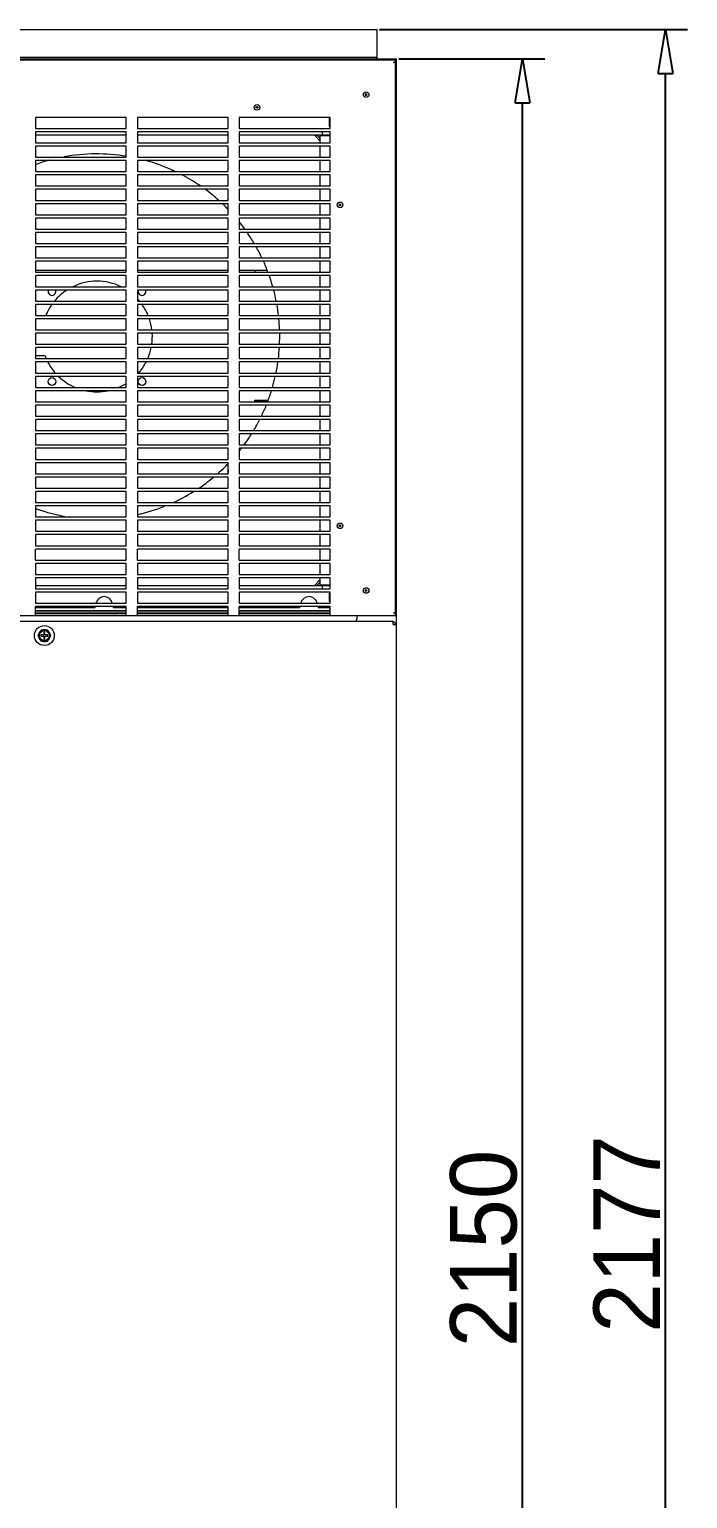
# Model space of a CAD drawing. Header units: inches. Extents: x -4705 to 38647, y 7098 to 31800.
# Drawn here: x 5338 to 5932, y 28104 to 29431 of the extents above; entities that cross this region are included whole.
import ezdxf

# ---------------------------------------------------------------- set-up
doc = ezdxf.new("R2010")
doc.units = ezdxf.units.IN
doc.header["$LTSCALE"] = 10
doc.header["$MEASUREMENT"] = 0
doc.layers.get('0').update_dxf_attribs({"lineweight": 0})
doc.layers.get('Defpoints').update_dxf_attribs({"lineweight": 0})
doc.layers.add('00_COMPONENTS', color=7, linetype='Continuous', lineweight=0)
doc.styles.get("Standard").update_dxf_attribs({"font": 'SourceHanSansCN-Normal.ttf'})
doc.dimstyles.get("Standard").update_dxf_attribs({"dimtxt": 60, "dimasz": 30, "dimexe": 0.18, "dimexo": 0.0625, "dimgap": 5, "dimtad": 0, "dimtoh": 1, "dimdec": 0, "dimdsep": 46, "dimtxsty": 'Standard', "dimblk": 'CLOSEDBLANK', "dimcen": 0.09, "dimadec": 0, "dimazin": 0, "dimtfac": 1, "dimtdec": 0, "dimtofl": 0, "dimtmove": 0, "dimatfit": 3, "dimldrblk": 'CLOSEDBLANK', "dimfxl": 1, "dimtolj": 1, "dimtzin": 0, "dimarcsym": 0})

# ---------------------------------------------------------------- blocks, each defined once
blk = doc.blocks.new('_ClosedBlank')
at = {"color": 0, "linetype": 'ByBlock', "lineweight": -2}
for p, q in [((-1, 0.167), (0, 0)), ((-1, 0.167), (-1, -0.167)), ((0, 0), (-1, -0.167))]:
    blk.add_line(p, q, dxfattribs=at)
blk = doc.blocks.new('*D60')
at = {"color": 0, "lineweight": -2, "transparency": 16777216}
for p, q in [((5654.1, 29431.1), (5932.4, 29431.1)), ((5671.6, 27254.6), (5932.4, 27254.6))]:
    blk.add_line(p, q, dxfattribs=at)
at = {"lineweight": -2, "transparency": 16777216}
blk.add_line((5912.4, 27294.6), (5912.4, 29391.1), dxfattribs=at)
at = {"layer": 'Defpoints', "color": 0, "transparency": 16777216}
for p in [(5652.1, 29431.1), (5912.4, 29431.1), (5669.6, 27254.6)]:
    blk.add_point(p, dxfattribs=at)
at = {"linetype": 'ByBlock', "lineweight": -2, "transparency": 16777216, "xscale": 40, "yscale": 40, "zscale": 40}
for p, rotation in [((5912.4, 29431.1), 90), ((5912.4, 27254.6), 270)]:
    blk.add_blockref('_ClosedBlank', p, dxfattribs=dict(at, rotation=rotation))
at = {"color": 0, "ltscale": 50, "transparency": 16777216, "insert": (5877.4, 28342.8), "char_height": 60, "attachment_point": 5, "rotation": 90}
blk.add_mtext('\\A1;2177', dxfattribs=at)
blk = doc.blocks.new('*D61')
at = {"color": 0, "lineweight": -2, "transparency": 16777216}
for p, q in [((5671.6, 29404.6), (5803.4, 29404.6)), ((5671.6, 27254.6), (5803.4, 27254.6))]:
    blk.add_line(p, q, dxfattribs=at)
at = {"lineweight": -2, "transparency": 16777216}
blk.add_line((5783.4, 27294.6), (5783.4, 29364.6), dxfattribs=at)
at = {"layer": 'Defpoints', "color": 0, "transparency": 16777216}
for p in [(5669.6, 29404.6), (5783.4, 29404.6), (5669.6, 27254.6)]:
    blk.add_point(p, dxfattribs=at)
at = {"linetype": 'ByBlock', "lineweight": -2, "transparency": 16777216, "xscale": 40, "yscale": 40, "zscale": 40}
for p, rotation in [((5783.4, 29404.6), 90), ((5783.4, 27254.6), 270)]:
    blk.add_blockref('_ClosedBlank', p, dxfattribs=dict(at, rotation=rotation))
at = {"color": 0, "ltscale": 50, "transparency": 16777216, "insert": (5748.4, 28329.6), "char_height": 60, "attachment_point": 5, "rotation": 90}
blk.add_mtext('\\A1;2150', dxfattribs=at)

msp = doc.modelspace()

# ---------------------------------------------------------------- linework, layer by layer
at = {"color": 7, "linetype": 'Continuous'}
for p, q in [((4607.142, 29431.066), (5652.142, 29431.066)), ((5652.142, 29406.066), (5652.142, 29431.066)), ((4589.642, 29404.566), (5669.642, 29404.566)), ((4590.642, 29403.566), (5668.642, 29403.566)), ((4607.142, 29406.066), (5652.142, 29406.066)), ((5624.642, 29404.566), (5624.642, 29403.566)), ((5626.642, 29403.566), (5626.642, 29404.566)), ((5652.142, 29404.566), (5652.142, 29406.066)), ((5668.642, 28901.566), (5668.642, 29403.566)), ((5669.642, 29402.566), (5668.642, 29402.566)), ((5669.642, 27381.566), (5669.642, 29404.566)), ((5666.642, 29401.566), (5668.642, 29401.566)), ((5641.342, 29372.466), (5641.342, 29371.666)), ((5641.492, 29372.466), (5641.342, 29372.466)), ((5641.342, 29371.666), (5641.442, 29371.666)), ((5641.442, 29371.666), (5641.442, 29372.295)), ((5641.442, 29372.295), (5641.676, 29371.666)), ((5641.742, 29371.751), (5641.492, 29372.466)), ((5641.676, 29371.666), (5641.809, 29371.666)), ((5641.992, 29372.466), (5641.742, 29371.751)), ((5641.809, 29371.666), (5642.042, 29372.295)), ((5642.142, 29372.466), (5641.992, 29372.466)), ((5642.042, 29372.295), (5642.042, 29371.666)), ((5642.042, 29371.666), (5642.142, 29371.666)), ((5642.142, 29371.666), (5642.142, 29372.466)), ((5642.276, 29372.466), (5642.276, 29372.023)), ((5642.842, 29372.466), (5642.276, 29372.466)), ((5642.276, 29372.023), (5642.392, 29372.023)), ((5642.276, 29371.87), (5642.309, 29371.802)), ((5642.376, 29371.87), (5642.276, 29371.87)), ((5642.309, 29371.802), (5642.359, 29371.734)), ((5642.359, 29372.108), (5642.359, 29372.38)), ((5642.359, 29372.38), (5642.842, 29372.38)), ((5642.442, 29372.159), (5642.359, 29372.108)), ((5642.359, 29371.734), (5642.442, 29371.683)), ((5642.409, 29371.802), (5642.376, 29371.87)), ((5642.392, 29372.023), (5642.459, 29372.074)), ((5642.459, 29371.768), (5642.409, 29371.802)), ((5642.526, 29372.176), (5642.442, 29372.159)), ((5642.442, 29371.683), (5642.526, 29371.666)), ((5642.459, 29372.074), (5642.526, 29372.091)), ((5642.526, 29371.751), (5642.459, 29371.768)), ((5642.626, 29372.176), (5642.526, 29372.176)), ((5642.526, 29372.091), (5642.626, 29372.091)), ((5642.626, 29371.751), (5642.526, 29371.751)), ((5642.526, 29371.666), (5642.626, 29371.666)), ((5642.709, 29372.159), (5642.626, 29372.176)), ((5642.626, 29372.091), (5642.692, 29372.074)), ((5642.692, 29371.768), (5642.626, 29371.751)), ((5642.626, 29371.666), (5642.709, 29371.683)), ((5642.692, 29372.074), (5642.742, 29372.04)), ((5642.742, 29371.802), (5642.692, 29371.768)), ((5642.792, 29372.108), (5642.709, 29372.159)), ((5642.709, 29371.683), (5642.792, 29371.734)), ((5642.742, 29372.04), (5642.776, 29371.989)), ((5642.776, 29371.853), (5642.742, 29371.802)), ((5642.776, 29371.989), (5642.792, 29371.938)), ((5642.792, 29371.904), (5642.776, 29371.853)), ((5642.842, 29372.04), (5642.792, 29372.108)), ((5642.792, 29371.938), (5642.792, 29371.904)), ((5642.792, 29371.734), (5642.842, 29371.802)), ((5642.842, 29372.38), (5642.842, 29372.466)), ((5642.876, 29371.955), (5642.842, 29372.04)), ((5642.842, 29371.802), (5642.876, 29371.887)), ((5642.876, 29371.887), (5642.876, 29371.955)), ((5343.642, 29351.566), (5343.642, 29341.566)), ((5425.642, 29351.566), (5343.642, 29351.566)), ((5425.642, 29341.566), (5425.642, 29351.566)), ((5435.642, 29351.566), (5435.642, 29341.566)), ((5517.642, 29351.566), (5435.642, 29351.566)), ((5517.642, 29341.566), (5517.642, 29351.566)), ((5527.642, 29351.566), (5527.642, 29341.566)), ((5609.642, 29351.566), (5527.642, 29351.566)), ((5542.842, 29360.966), (5542.842, 29360.166)), ((5542.992, 29360.966), (5542.842, 29360.966)), ((5542.842, 29360.166), (5542.942, 29360.166)), ((5542.942, 29360.166), (5542.942, 29360.795)), ((5542.942, 29360.795), (5543.176, 29360.166)), ((5543.242, 29360.251), (5542.992, 29360.966)), ((5543.176, 29360.166), (5543.309, 29360.166)), ((5543.492, 29360.966), (5543.242, 29360.251)), ((5543.309, 29360.166), (5543.542, 29360.795)), ((5543.642, 29360.966), (5543.492, 29360.966)), ((5543.542, 29360.795), (5543.542, 29360.166)), ((5543.542, 29360.166), (5543.642, 29360.166)), ((5543.642, 29360.166), (5543.642, 29360.966)), ((5543.776, 29360.966), (5543.776, 29360.523)), ((5544.342, 29360.966), (5543.776, 29360.966)), ((5543.776, 29360.523), (5543.892, 29360.523)), ((5543.776, 29360.37), (5543.809, 29360.302)), ((5543.876, 29360.37), (5543.776, 29360.37)), ((5543.809, 29360.302), (5543.859, 29360.234)), ((5543.859, 29360.608), (5543.859, 29360.88)), ((5543.859, 29360.88), (5544.342, 29360.88)), ((5543.942, 29360.659), (5543.859, 29360.608)), ((5543.859, 29360.234), (5543.942, 29360.183)), ((5543.909, 29360.302), (5543.876, 29360.37)), ((5543.892, 29360.523), (5543.959, 29360.574)), ((5543.959, 29360.268), (5543.909, 29360.302)), ((5544.026, 29360.676), (5543.942, 29360.659)), ((5543.942, 29360.183), (5544.026, 29360.166)), ((5543.959, 29360.574), (5544.026, 29360.591)), ((5544.026, 29360.251), (5543.959, 29360.268)), ((5544.126, 29360.676), (5544.026, 29360.676)), ((5544.026, 29360.591), (5544.126, 29360.591)), ((5544.126, 29360.251), (5544.026, 29360.251)), ((5544.026, 29360.166), (5544.126, 29360.166)), ((5544.209, 29360.659), (5544.126, 29360.676)), ((5544.126, 29360.591), (5544.192, 29360.574)), ((5544.192, 29360.268), (5544.126, 29360.251)), ((5544.126, 29360.166), (5544.209, 29360.183)), ((5544.192, 29360.574), (5544.242, 29360.54)), ((5544.242, 29360.302), (5544.192, 29360.268)), ((5544.292, 29360.608), (5544.209, 29360.659)), ((5544.209, 29360.183), (5544.292, 29360.234)), ((5544.242, 29360.54), (5544.276, 29360.489)), ((5544.276, 29360.353), (5544.242, 29360.302)), ((5544.276, 29360.489), (5544.292, 29360.438)), ((5544.292, 29360.404), (5544.276, 29360.353)), ((5544.342, 29360.54), (5544.292, 29360.608)), ((5544.292, 29360.438), (5544.292, 29360.404)), ((5544.292, 29360.234), (5544.342, 29360.302)), ((5544.342, 29360.88), (5544.342, 29360.966)), ((5544.376, 29360.455), (5544.342, 29360.54)), ((5544.342, 29360.302), (5544.376, 29360.387)), ((5544.376, 29360.387), (5544.376, 29360.455)), ((5609.642, 29341.566), (5609.642, 29351.566)), ((5343.642, 29341.566), (5425.642, 29341.566)), ((5343.642, 29338.566), (5343.642, 29328.566)), ((5425.642, 29338.566), (5343.642, 29338.566)), ((5425.642, 29328.566), (5425.642, 29338.566)), ((5435.642, 29341.566), (5517.642, 29341.566)), ((5435.642, 29338.566), (5435.642, 29328.566)), ((5517.642, 29338.566), (5435.642, 29338.566)), ((5517.642, 29328.566), (5517.642, 29338.566)), ((5527.642, 29341.566), (5609.642, 29341.566)), ((5527.642, 29338.566), (5527.642, 29328.566)), ((5609.642, 29338.566), (5527.642, 29338.566)), ((5602.642, 29335.066), (5602.642, 29338.066)), ((5608.642, 29349.066), (5608.642, 29345.066)), ((5609.642, 29328.566), (5609.642, 29338.566)), ((5425.642, 29335.566), (5343.642, 29335.566)), ((5343.642, 29328.566), (5425.642, 29328.566)), ((5343.642, 29325.566), (5343.642, 29315.566)), ((5425.642, 29325.566), (5343.642, 29325.566)), ((5425.642, 29315.566), (5425.642, 29325.566)), ((5517.642, 29335.566), (5435.642, 29335.566)), ((5435.642, 29328.566), (5517.642, 29328.566)), ((5435.642, 29325.566), (5435.642, 29315.566)), ((5517.642, 29325.566), (5435.642, 29325.566)), ((5517.642, 29315.566), (5517.642, 29325.566)), ((5609.642, 29335.566), (5527.642, 29335.566)), ((5527.642, 29328.566), (5609.642, 29328.566)), ((5527.642, 29325.566), (5527.642, 29315.566)), ((5609.642, 29325.566), (5527.642, 29325.566)), ((5595.901, 29335.067), (5600.143, 29330.824)), ((5597.534, 29335.565), (5600.641, 29332.458)), ((5600.644, 29332.46), (5597.537, 29335.567)), ((5597.642, 29335.566), (5600.642, 29332.566)), ((5600.142, 29335.066), (5609.642, 29335.066)), ((5600.642, 29328.566), (5600.642, 29335.066)), ((5600.642, 29315.566), (5600.642, 29325.566)), ((5602.642, 29335.566), (5603.142, 29335.066)), ((5609.642, 29315.566), (5609.642, 29325.566)), ((5343.642, 29315.566), (5425.642, 29315.566)), ((5343.642, 29312.566), (5343.642, 29302.566)), ((5425.642, 29312.566), (5343.642, 29312.566)), ((5425.642, 29302.566), (5425.642, 29312.566)), ((5435.642, 29315.566), (5517.642, 29315.566)), ((5435.642, 29312.566), (5435.642, 29302.566)), ((5517.642, 29312.566), (5435.642, 29312.566)), ((5517.642, 29302.566), (5517.642, 29312.566)), ((5527.642, 29315.566), (5609.642, 29315.566)), ((5527.642, 29312.566), (5527.642, 29302.566)), ((5609.642, 29312.566), (5527.642, 29312.566)), ((5600.642, 29302.566), (5600.642, 29312.566)), ((5609.642, 29302.566), (5609.642, 29312.566)), ((5343.642, 29302.566), (5425.642, 29302.566)), ((5343.642, 29299.566), (5343.642, 29289.566)), ((5425.642, 29299.566), (5343.642, 29299.566)), ((5425.642, 29289.566), (5425.642, 29299.566)), ((5435.642, 29302.566), (5517.642, 29302.566)), ((5435.642, 29299.566), (5435.642, 29289.566)), ((5517.642, 29299.566), (5435.642, 29299.566)), ((5517.642, 29289.566), (5517.642, 29299.566)), ((5527.642, 29302.566), (5609.642, 29302.566)), ((5527.642, 29299.566), (5527.642, 29289.566)), ((5609.642, 29299.566), (5527.642, 29299.566)), ((5600.642, 29289.566), (5600.642, 29299.566)), ((5609.642, 29289.566), (5609.642, 29299.566)), ((5343.642, 29289.566), (5425.642, 29289.566)), ((5343.642, 29286.566), (5343.642, 29276.566)), ((5425.642, 29286.566), (5343.642, 29286.566)), ((5425.642, 29276.566), (5425.642, 29286.566)), ((5435.642, 29289.566), (5517.642, 29289.566)), ((5435.642, 29286.566), (5435.642, 29276.566)), ((5517.642, 29286.566), (5435.642, 29286.566)), ((5517.642, 29276.566), (5517.642, 29286.566)), ((5527.642, 29289.566), (5609.642, 29289.566)), ((5527.642, 29286.566), (5527.642, 29276.566)), ((5609.642, 29286.566), (5527.642, 29286.566)), ((5600.642, 29276.566), (5600.642, 29286.566)), ((5609.642, 29276.566), (5609.642, 29286.566)), ((5343.642, 29276.566), (5425.642, 29276.566)), ((5343.642, 29273.566), (5343.642, 29263.566)), ((5425.642, 29273.566), (5343.642, 29273.566)), ((5425.642, 29263.566), (5425.642, 29273.566)), ((5435.642, 29276.566), (5517.642, 29276.566)), ((5435.642, 29273.566), (5435.642, 29263.566)), ((5517.642, 29273.566), (5435.642, 29273.566)), ((5517.642, 29263.566), (5517.642, 29273.566)), ((5527.642, 29276.566), (5609.642, 29276.566)), ((5527.642, 29273.566), (5527.642, 29263.566)), ((5609.642, 29273.566), (5527.642, 29273.566)), ((5600.642, 29263.566), (5600.642, 29273.566)), ((5609.642, 29263.566), (5609.642, 29273.566)), ((5617.842, 29272.966), (5617.842, 29272.166)), ((5617.992, 29272.966), (5617.842, 29272.966)), ((5617.842, 29272.166), (5617.942, 29272.166)), ((5617.942, 29272.166), (5617.942, 29272.795)), ((5617.942, 29272.795), (5618.176, 29272.166)), ((5618.242, 29272.251), (5617.992, 29272.966)), ((5618.176, 29272.166), (5618.309, 29272.166)), ((5618.492, 29272.966), (5618.242, 29272.251)), ((5618.309, 29272.166), (5618.542, 29272.795)), ((5618.642, 29272.966), (5618.492, 29272.966)), ((5618.542, 29272.795), (5618.542, 29272.166)), ((5618.542, 29272.166), (5618.642, 29272.166)), ((5618.642, 29272.166), (5618.642, 29272.966)), ((5618.776, 29272.966), (5618.776, 29272.523)), ((5619.342, 29272.966), (5618.776, 29272.966)), ((5618.776, 29272.523), (5618.892, 29272.523)), ((5618.776, 29272.37), (5618.809, 29272.302)), ((5618.876, 29272.37), (5618.776, 29272.37)), ((5618.809, 29272.302), (5618.859, 29272.234)), ((5618.859, 29272.608), (5618.859, 29272.88)), ((5618.859, 29272.88), (5619.342, 29272.88)), ((5618.942, 29272.659), (5618.859, 29272.608)), ((5618.859, 29272.234), (5618.942, 29272.183)), ((5618.909, 29272.302), (5618.876, 29272.37)), ((5618.892, 29272.523), (5618.959, 29272.574)), ((5618.959, 29272.268), (5618.909, 29272.302)), ((5619.026, 29272.676), (5618.942, 29272.659)), ((5618.942, 29272.183), (5619.026, 29272.166)), ((5618.959, 29272.574), (5619.026, 29272.591)), ((5619.026, 29272.251), (5618.959, 29272.268)), ((5619.126, 29272.676), (5619.026, 29272.676)), ((5619.026, 29272.591), (5619.126, 29272.591)), ((5619.126, 29272.251), (5619.026, 29272.251)), ((5619.026, 29272.166), (5619.126, 29272.166)), ((5619.209, 29272.659), (5619.126, 29272.676)), ((5619.126, 29272.591), (5619.192, 29272.574)), ((5619.192, 29272.268), (5619.126, 29272.251)), ((5619.126, 29272.166), (5619.209, 29272.183)), ((5619.192, 29272.574), (5619.242, 29272.54)), ((5619.242, 29272.302), (5619.192, 29272.268)), ((5619.292, 29272.608), (5619.209, 29272.659)), ((5619.209, 29272.183), (5619.292, 29272.234)), ((5619.242, 29272.54), (5619.276, 29272.489)), ((5619.276, 29272.353), (5619.242, 29272.302)), ((5619.276, 29272.489), (5619.292, 29272.438)), ((5619.292, 29272.404), (5619.276, 29272.353)), ((5619.342, 29272.54), (5619.292, 29272.608)), ((5619.292, 29272.438), (5619.292, 29272.404)), ((5619.292, 29272.234), (5619.342, 29272.302)), ((5619.342, 29272.88), (5619.342, 29272.966)), ((5619.376, 29272.455), (5619.342, 29272.54)), ((5619.342, 29272.302), (5619.376, 29272.387)), ((5619.376, 29272.387), (5619.376, 29272.455)), ((5343.642, 29263.566), (5425.642, 29263.566)), ((5343.642, 29260.566), (5343.642, 29250.566)), ((5425.642, 29260.566), (5343.642, 29260.566)), ((5425.642, 29250.566), (5425.642, 29260.566)), ((5435.642, 29263.566), (5517.642, 29263.566)), ((5435.642, 29260.566), (5435.642, 29250.566)), ((5517.642, 29260.566), (5435.642, 29260.566)), ((5517.642, 29250.566), (5517.642, 29260.566)), ((5527.642, 29263.566), (5609.642, 29263.566)), ((5527.642, 29260.566), (5527.642, 29250.566)), ((5609.642, 29260.566), (5527.642, 29260.566)), ((5600.642, 29250.566), (5600.642, 29260.566)), ((5609.642, 29250.566), (5609.642, 29260.566)), ((5343.642, 29250.566), (5425.642, 29250.566)), ((5343.642, 29247.566), (5343.642, 29237.566)), ((5425.642, 29247.566), (5343.642, 29247.566)), ((5425.642, 29237.566), (5425.642, 29247.566)), ((5435.642, 29250.566), (5517.642, 29250.566)), ((5435.642, 29247.566), (5435.642, 29237.566)), ((5517.642, 29247.566), (5435.642, 29247.566)), ((5517.642, 29237.566), (5517.642, 29247.566)), ((5527.642, 29250.566), (5609.642, 29250.566)), ((5527.642, 29247.566), (5527.642, 29237.566)), ((5609.642, 29247.566), (5527.642, 29247.566)), ((5600.642, 29237.566), (5600.642, 29247.566)), ((5609.642, 29237.566), (5609.642, 29247.566)), ((5343.642, 29237.566), (5425.642, 29237.566)), ((5343.642, 29234.566), (5343.642, 29224.566)), ((5425.642, 29234.566), (5343.642, 29234.566)), ((5425.642, 29224.566), (5425.642, 29234.566)), ((5435.642, 29237.566), (5517.642, 29237.566)), ((5435.642, 29234.566), (5435.642, 29224.566)), ((5517.642, 29234.566), (5435.642, 29234.566)), ((5517.642, 29224.566), (5517.642, 29234.566)), ((5527.642, 29237.566), (5609.642, 29237.566)), ((5527.642, 29234.566), (5527.642, 29224.566)), ((5609.642, 29234.566), (5527.642, 29234.566)), ((5600.642, 29224.566), (5600.642, 29234.566)), ((5609.642, 29224.566), (5609.642, 29234.566)), ((5343.642, 29224.566), (5425.642, 29224.566)), ((5343.642, 29221.566), (5343.642, 29211.566)), ((5425.642, 29221.566), (5343.642, 29221.566)), ((5425.642, 29211.566), (5425.642, 29221.566)), ((5435.642, 29224.566), (5517.642, 29224.566)), ((5435.642, 29221.566), (5435.642, 29211.566)), ((5517.642, 29221.566), (5435.642, 29221.566)), ((5517.642, 29211.566), (5517.642, 29221.566)), ((5527.642, 29224.566), (5609.642, 29224.566)), ((5527.642, 29221.566), (5527.642, 29211.566)), ((5609.642, 29221.566), (5527.642, 29221.566)), ((5600.642, 29211.566), (5600.642, 29221.566)), ((5609.642, 29211.566), (5609.642, 29221.566)), ((5343.642, 29213.566), (5425.642, 29213.566)), ((5343.642, 29211.566), (5425.642, 29211.566)), ((5343.642, 29208.566), (5343.642, 29198.566)), ((5425.642, 29208.566), (5343.642, 29208.566)), ((5425.642, 29198.566), (5425.642, 29208.566)), ((5435.642, 29213.566), (5517.642, 29213.566)), ((5435.642, 29211.566), (5517.642, 29211.566)), ((5435.642, 29208.566), (5435.642, 29198.566)), ((5517.642, 29208.566), (5435.642, 29208.566)), ((5517.642, 29198.566), (5517.642, 29208.566)), ((5527.642, 29213.566), (5541.642, 29213.566)), ((5527.642, 29211.566), (5609.642, 29211.566)), ((5527.642, 29208.566), (5527.642, 29198.566)), ((5609.642, 29208.566), (5527.642, 29208.566)), ((5541.642, 29213.566), (5541.642, 29211.566)), ((5541.742, 29213.566), (5541.742, 29211.566)), ((5541.742, 29213.566), (5552.418, 29213.566)), ((5600.642, 29198.566), (5600.642, 29208.566)), ((5609.642, 29198.566), (5609.642, 29208.566)), ((5343.642, 29198.566), (5425.642, 29198.566)), ((5343.642, 29195.566), (5343.642, 29185.566)), ((5425.642, 29195.566), (5343.642, 29195.566)), ((5425.642, 29185.566), (5425.642, 29195.566)), ((5435.642, 29198.566), (5517.642, 29198.566)), ((5435.642, 29195.566), (5435.642, 29185.566)), ((5517.642, 29195.566), (5435.642, 29195.566)), ((5517.642, 29185.566), (5517.642, 29195.566)), ((5527.642, 29198.566), (5609.642, 29198.566)), ((5527.642, 29195.566), (5527.642, 29185.566)), ((5609.642, 29195.566), (5527.642, 29195.566)), ((5600.642, 29185.566), (5600.642, 29195.566)), ((5609.642, 29185.566), (5609.642, 29195.566)), ((5343.642, 29185.566), (5425.642, 29185.566)), ((5343.642, 29182.566), (5343.642, 29172.566)), ((5425.642, 29182.566), (5343.642, 29182.566)), ((5425.642, 29172.566), (5425.642, 29182.566)), ((5435.642, 29185.566), (5517.642, 29185.566)), ((5435.642, 29182.566), (5435.642, 29172.566)), ((5517.642, 29182.566), (5435.642, 29182.566)), ((5517.642, 29172.566), (5517.642, 29182.566)), ((5527.642, 29185.566), (5609.642, 29185.566)), ((5527.642, 29182.566), (5527.642, 29172.566)), ((5609.642, 29182.566), (5527.642, 29182.566)), ((5600.642, 29172.566), (5600.642, 29182.566)), ((5609.642, 29172.566), (5609.642, 29182.566)), ((5343.642, 29172.566), (5425.642, 29172.566)), ((5343.642, 29169.566), (5343.642, 29159.566)), ((5425.642, 29169.566), (5343.642, 29169.566)), ((5425.642, 29159.566), (5425.642, 29169.566)), ((5435.642, 29172.566), (5517.642, 29172.566)), ((5435.642, 29169.566), (5435.642, 29159.566)), ((5517.642, 29169.566), (5435.642, 29169.566)), ((5517.642, 29159.566), (5517.642, 29169.566)), ((5527.642, 29172.566), (5609.642, 29172.566)), ((5527.642, 29169.566), (5527.642, 29159.566)), ((5609.642, 29169.566), (5527.642, 29169.566)), ((5600.642, 29159.566), (5600.642, 29169.566)), ((5609.642, 29159.566), (5609.642, 29169.566)), ((5343.642, 29159.566), (5425.642, 29159.566)), ((5343.642, 29156.566), (5343.642, 29146.566)), ((5425.642, 29156.566), (5343.642, 29156.566)), ((5425.642, 29146.566), (5425.642, 29156.566)), ((5435.642, 29159.566), (5517.642, 29159.566)), ((5435.642, 29156.566), (5435.642, 29146.566)), ((5517.642, 29156.566), (5435.642, 29156.566)), ((5517.642, 29146.566), (5517.642, 29156.566)), ((5527.642, 29159.566), (5609.642, 29159.566)), ((5527.642, 29156.566), (5527.642, 29146.566)), ((5609.642, 29156.566), (5527.642, 29156.566)), ((5600.642, 29146.566), (5600.642, 29156.566)), ((5609.642, 29146.566), (5609.642, 29156.566)), ((5343.642, 29146.566), (5425.642, 29146.566)), ((5343.642, 29143.566), (5343.642, 29133.566)), ((5425.642, 29143.566), (5343.642, 29143.566)), ((5425.642, 29133.566), (5425.642, 29143.566)), ((5435.642, 29146.566), (5517.642, 29146.566)), ((5435.642, 29143.566), (5435.642, 29133.566)), ((5517.642, 29143.566), (5435.642, 29143.566)), ((5517.642, 29133.566), (5517.642, 29143.566)), ((5527.642, 29146.566), (5609.642, 29146.566)), ((5527.642, 29143.566), (5527.642, 29133.566)), ((5609.642, 29143.566), (5527.642, 29143.566)), ((5600.642, 29133.566), (5600.642, 29143.566)), ((5609.642, 29133.566), (5609.642, 29143.566)), ((5352.305, 29136.066), (5343.642, 29136.066)), ((5343.642, 29133.566), (5425.642, 29133.566)), ((5343.642, 29130.566), (5343.642, 29120.566)), ((5425.642, 29130.566), (5343.642, 29130.566)), ((5425.642, 29120.566), (5425.642, 29130.566)), ((5435.642, 29133.566), (5517.642, 29133.566)), ((5435.642, 29130.566), (5435.642, 29120.566)), ((5517.642, 29130.566), (5435.642, 29130.566)), ((5517.642, 29120.566), (5517.642, 29130.566)), ((5527.642, 29133.566), (5609.642, 29133.566)), ((5527.642, 29130.566), (5527.642, 29120.566)), ((5609.642, 29130.566), (5527.642, 29130.566)), ((5600.642, 29120.566), (5600.642, 29130.566)), ((5609.642, 29120.566), (5609.642, 29130.566)), ((5343.642, 29120.566), (5425.642, 29120.566)), ((5343.642, 29117.566), (5343.642, 29107.566)), ((5425.642, 29117.566), (5343.642, 29117.566)), ((5425.642, 29107.566), (5425.642, 29117.566)), ((5435.642, 29120.566), (5517.642, 29120.566)), ((5435.642, 29117.566), (5435.642, 29107.566)), ((5517.642, 29117.566), (5435.642, 29117.566)), ((5517.642, 29107.566), (5517.642, 29117.566)), ((5527.642, 29120.566), (5609.642, 29120.566)), ((5527.642, 29117.566), (5527.642, 29107.566)), ((5609.642, 29117.566), (5527.642, 29117.566)), ((5600.642, 29107.566), (5600.642, 29117.566)), ((5609.642, 29107.566), (5609.642, 29117.566)), ((5343.642, 29107.566), (5425.642, 29107.566)), ((5343.642, 29104.566), (5343.642, 29094.566)), ((5425.642, 29104.566), (5343.642, 29104.566)), ((5425.642, 29094.566), (5425.642, 29104.566)), ((5435.642, 29107.566), (5517.642, 29107.566)), ((5435.642, 29104.566), (5435.642, 29094.566)), ((5517.642, 29104.566), (5435.642, 29104.566)), ((5517.642, 29094.566), (5517.642, 29104.566)), ((5527.642, 29107.566), (5609.642, 29107.566)), ((5527.642, 29104.566), (5527.642, 29094.566)), ((5609.642, 29104.566), (5527.642, 29104.566)), ((5600.642, 29094.566), (5600.642, 29104.566)), ((5609.642, 29094.566), (5609.642, 29104.566)), ((5343.642, 29094.566), (5425.642, 29094.566)), ((5343.642, 29091.566), (5343.642, 29081.566)), ((5425.642, 29091.566), (5343.642, 29091.566)), ((5425.642, 29081.566), (5425.642, 29091.566)), ((5435.642, 29094.566), (5517.642, 29094.566)), ((5435.642, 29091.566), (5435.642, 29081.566)), ((5517.642, 29091.566), (5435.642, 29091.566)), ((5517.642, 29081.566), (5517.642, 29091.566)), ((5527.642, 29094.566), (5609.642, 29094.566)), ((5527.642, 29091.566), (5527.642, 29081.566)), ((5609.642, 29091.566), (5527.642, 29091.566)), ((5541.642, 29094.566), (5541.642, 29096.066)), ((5541.642, 29096.066), (5553.351, 29096.066)), ((5541.742, 29094.566), (5541.742, 29096.066)), ((5553.164, 29095.566), (5541.742, 29095.566)), ((5600.642, 29081.566), (5600.642, 29091.566)), ((5609.642, 29081.566), (5609.642, 29091.566)), ((5343.642, 29081.566), (5425.642, 29081.566)), ((5343.642, 29078.566), (5343.642, 29068.566)), ((5425.642, 29078.566), (5343.642, 29078.566)), ((5425.642, 29068.566), (5425.642, 29078.566)), ((5435.642, 29081.566), (5517.642, 29081.566)), ((5435.642, 29078.566), (5435.642, 29068.566)), ((5517.642, 29078.566), (5435.642, 29078.566)), ((5517.642, 29068.566), (5517.642, 29078.566)), ((5527.642, 29081.566), (5609.642, 29081.566)), ((5527.642, 29078.566), (5527.642, 29068.566)), ((5609.642, 29078.566), (5527.642, 29078.566)), ((5600.642, 29068.566), (5600.642, 29078.566)), ((5609.642, 29068.566), (5609.642, 29078.566)), ((5343.642, 29068.566), (5425.642, 29068.566)), ((5343.642, 29065.566), (5343.642, 29055.566)), ((5425.642, 29065.566), (5343.642, 29065.566)), ((5425.642, 29055.566), (5425.642, 29065.566)), ((5435.642, 29068.566), (5517.642, 29068.566)), ((5435.642, 29065.566), (5435.642, 29055.566)), ((5517.642, 29065.566), (5435.642, 29065.566)), ((5517.642, 29055.566), (5517.642, 29065.566)), ((5527.642, 29068.566), (5609.642, 29068.566)), ((5527.642, 29065.566), (5527.642, 29055.566)), ((5609.642, 29065.566), (5527.642, 29065.566)), ((5600.642, 29055.566), (5600.642, 29065.566)), ((5609.642, 29055.566), (5609.642, 29065.566)), ((5343.642, 29055.566), (5425.642, 29055.566)), ((5343.642, 29052.566), (5343.642, 29042.566)), ((5425.642, 29052.566), (5343.642, 29052.566)), ((5425.642, 29042.566), (5425.642, 29052.566)), ((5435.642, 29055.566), (5517.642, 29055.566)), ((5435.642, 29052.566), (5435.642, 29042.566)), ((5517.642, 29052.566), (5435.642, 29052.566)), ((5517.642, 29042.566), (5517.642, 29052.566)), ((5527.642, 29055.566), (5609.642, 29055.566)), ((5527.642, 29052.566), (5527.642, 29042.566)), ((5609.642, 29052.566), (5527.642, 29052.566)), ((5600.642, 29042.566), (5600.642, 29052.566)), ((5609.642, 29042.566), (5609.642, 29052.566)), ((5343.642, 29042.566), (5425.642, 29042.566)), ((5343.642, 29039.566), (5343.642, 29029.566)), ((5425.642, 29039.566), (5343.642, 29039.566)), ((5425.642, 29029.566), (5425.642, 29039.566)), ((5435.642, 29042.566), (5517.642, 29042.566)), ((5435.642, 29039.566), (5435.642, 29029.566)), ((5517.642, 29039.566), (5435.642, 29039.566)), ((5517.642, 29029.566), (5517.642, 29039.566)), ((5527.642, 29042.566), (5609.642, 29042.566)), ((5527.642, 29039.566), (5527.642, 29029.566)), ((5609.642, 29039.566), (5527.642, 29039.566)), ((5600.642, 29029.566), (5600.642, 29039.566)), ((5609.642, 29029.566), (5609.642, 29039.566)), ((5343.642, 29029.566), (5425.642, 29029.566)), ((5343.642, 29026.566), (5343.642, 29016.566)), ((5425.642, 29026.566), (5343.642, 29026.566)), ((5425.642, 29016.566), (5425.642, 29026.566)), ((5435.642, 29029.566), (5517.642, 29029.566)), ((5435.642, 29026.566), (5435.642, 29016.566)), ((5517.642, 29026.566), (5435.642, 29026.566)), ((5517.642, 29016.566), (5517.642, 29026.566)), ((5527.642, 29029.566), (5609.642, 29029.566)), ((5527.642, 29026.566), (5527.642, 29016.566)), ((5609.642, 29026.566), (5527.642, 29026.566)), ((5600.642, 29016.566), (5600.642, 29026.566)), ((5609.642, 29016.566), (5609.642, 29026.566)), ((5343.642, 29016.566), (5425.642, 29016.566)), ((5343.642, 29013.566), (5343.642, 29003.566)), ((5425.642, 29013.566), (5343.642, 29013.566)), ((5425.642, 29003.566), (5425.642, 29013.566)), ((5435.642, 29016.566), (5517.642, 29016.566)), ((5435.642, 29013.566), (5435.642, 29003.566)), ((5517.642, 29013.566), (5435.642, 29013.566)), ((5517.642, 29003.566), (5517.642, 29013.566)), ((5527.642, 29016.566), (5609.642, 29016.566)), ((5527.642, 29013.566), (5527.642, 29003.566)), ((5609.642, 29013.566), (5527.642, 29013.566)), ((5600.642, 29003.566), (5600.642, 29013.566)), ((5609.642, 29003.566), (5609.642, 29013.566)), ((5343.642, 29003.566), (5425.642, 29003.566)), ((5343.642, 29000.566), (5343.642, 28990.566)), ((5425.642, 29000.566), (5343.642, 29000.566)), ((5425.642, 28990.566), (5425.642, 29000.566)), ((5435.642, 29003.566), (5517.642, 29003.566)), ((5435.642, 29000.566), (5435.642, 28990.566)), ((5517.642, 29000.566), (5435.642, 29000.566)), ((5517.642, 28990.566), (5517.642, 29000.566)), ((5527.642, 29003.566), (5609.642, 29003.566)), ((5527.642, 29000.566), (5527.642, 28990.566)), ((5609.642, 29000.566), (5527.642, 29000.566)), ((5600.642, 28990.566), (5600.642, 29000.566)), ((5609.642, 28990.566), (5609.642, 29000.566)), ((5343.642, 28990.566), (5425.642, 28990.566)), ((5343.642, 28987.566), (5343.642, 28977.566)), ((5425.642, 28987.566), (5343.642, 28987.566)), ((5425.642, 28977.566), (5425.642, 28987.566)), ((5435.642, 28990.566), (5517.642, 28990.566)), ((5435.642, 28987.566), (5435.642, 28977.566)), ((5517.642, 28987.566), (5435.642, 28987.566)), ((5517.642, 28977.566), (5517.642, 28987.566)), ((5527.642, 28990.566), (5609.642, 28990.566)), ((5527.642, 28987.566), (5527.642, 28977.566)), ((5609.642, 28987.566), (5527.642, 28987.566)), ((5600.642, 28977.566), (5600.642, 28987.566)), ((5609.642, 28977.566), (5609.642, 28987.566)), ((5617.842, 28982.966), (5617.842, 28982.166)), ((5617.992, 28982.966), (5617.842, 28982.966)), ((5617.842, 28982.166), (5617.942, 28982.166)), ((5617.942, 28982.166), (5617.942, 28982.795)), ((5617.942, 28982.795), (5618.176, 28982.166)), ((5618.242, 28982.251), (5617.992, 28982.966)), ((5618.176, 28982.166), (5618.309, 28982.166)), ((5618.492, 28982.966), (5618.242, 28982.251)), ((5618.309, 28982.166), (5618.542, 28982.795)), ((5618.642, 28982.966), (5618.492, 28982.966)), ((5618.542, 28982.795), (5618.542, 28982.166)), ((5618.542, 28982.166), (5618.642, 28982.166)), ((5618.642, 28982.166), (5618.642, 28982.966)), ((5618.776, 28982.966), (5618.776, 28982.523)), ((5619.342, 28982.966), (5618.776, 28982.966)), ((5618.776, 28982.523), (5618.892, 28982.523)), ((5618.876, 28982.37), (5618.776, 28982.37)), ((5618.776, 28982.37), (5618.809, 28982.302)), ((5618.809, 28982.302), (5618.859, 28982.234)), ((5618.859, 28982.608), (5618.859, 28982.88)), ((5618.859, 28982.88), (5619.342, 28982.88)), ((5618.942, 28982.659), (5618.859, 28982.608)), ((5618.859, 28982.234), (5618.942, 28982.183)), ((5618.909, 28982.302), (5618.876, 28982.37)), ((5618.892, 28982.523), (5618.959, 28982.574)), ((5618.959, 28982.268), (5618.909, 28982.302)), ((5619.026, 28982.676), (5618.942, 28982.659)), ((5618.942, 28982.183), (5619.026, 28982.166)), ((5618.959, 28982.574), (5619.026, 28982.591)), ((5619.026, 28982.251), (5618.959, 28982.268)), ((5619.126, 28982.676), (5619.026, 28982.676)), ((5619.026, 28982.591), (5619.126, 28982.591)), ((5619.126, 28982.251), (5619.026, 28982.251)), ((5619.026, 28982.166), (5619.126, 28982.166)), ((5619.209, 28982.659), (5619.126, 28982.676)), ((5619.126, 28982.591), (5619.192, 28982.574)), ((5619.192, 28982.268), (5619.126, 28982.251)), ((5619.126, 28982.166), (5619.209, 28982.183)), ((5619.192, 28982.574), (5619.242, 28982.54)), ((5619.242, 28982.302), (5619.192, 28982.268)), ((5619.292, 28982.608), (5619.209, 28982.659)), ((5619.209, 28982.183), (5619.292, 28982.234)), ((5619.242, 28982.54), (5619.276, 28982.489)), ((5619.276, 28982.353), (5619.242, 28982.302)), ((5619.276, 28982.489), (5619.292, 28982.438)), ((5619.292, 28982.404), (5619.276, 28982.353)), ((5619.342, 28982.54), (5619.292, 28982.608)), ((5619.292, 28982.438), (5619.292, 28982.404)), ((5619.292, 28982.234), (5619.342, 28982.302)), ((5619.342, 28982.88), (5619.342, 28982.966)), ((5619.376, 28982.455), (5619.342, 28982.54)), ((5619.342, 28982.302), (5619.376, 28982.387)), ((5619.376, 28982.387), (5619.376, 28982.455)), ((5343.642, 28977.566), (5425.642, 28977.566)), ((5343.642, 28974.566), (5343.642, 28964.566)), ((5425.642, 28974.566), (5343.642, 28974.566)), ((5343.642, 28964.566), (5425.642, 28964.566)), ((5425.642, 28964.566), (5425.642, 28974.566)), ((5435.642, 28977.566), (5517.642, 28977.566)), ((5435.642, 28974.566), (5435.642, 28964.566)), ((5517.642, 28974.566), (5435.642, 28974.566)), ((5435.642, 28964.566), (5517.642, 28964.566)), ((5517.642, 28964.566), (5517.642, 28974.566)), ((5527.642, 28977.566), (5609.642, 28977.566)), ((5527.642, 28974.566), (5527.642, 28964.566)), ((5609.642, 28974.566), (5527.642, 28974.566)), ((5527.642, 28964.566), (5609.642, 28964.566)), ((5600.642, 28964.566), (5600.642, 28974.566)), ((5609.642, 28964.566), (5609.642, 28974.566)), ((5343.642, 28951.566), (5343.642, 28961.566)), ((5425.642, 28961.566), (5343.642, 28961.566)), ((5343.642, 28951.566), (5425.642, 28951.566)), ((5425.642, 28951.566), (5425.642, 28961.566)), ((5435.642, 28951.566), (5435.642, 28961.566)), ((5517.642, 28961.566), (5435.642, 28961.566)), ((5435.642, 28951.566), (5517.642, 28951.566)), ((5517.642, 28951.566), (5517.642, 28961.566)), ((5527.642, 28951.566), (5527.642, 28961.566)), ((5609.642, 28961.566), (5527.642, 28961.566)), ((5527.642, 28951.566), (5609.642, 28951.566)), ((5600.642, 28951.566), (5600.642, 28961.566)), ((5609.642, 28951.566), (5609.642, 28961.566)), ((5343.642, 28948.566), (5343.642, 28938.566)), ((5425.642, 28948.566), (5343.642, 28948.566)), ((5343.642, 28938.566), (5425.642, 28938.566)), ((5425.642, 28938.566), (5425.642, 28948.566)), ((5435.642, 28948.566), (5435.642, 28938.566)), ((5517.642, 28948.566), (5435.642, 28948.566)), ((5435.642, 28938.566), (5517.642, 28938.566)), ((5517.642, 28938.566), (5517.642, 28948.566)), ((5527.642, 28948.566), (5527.642, 28938.566)), ((5609.642, 28948.566), (5527.642, 28948.566)), ((5527.642, 28938.566), (5609.642, 28938.566)), ((5600.642, 28938.566), (5600.642, 28948.566)), ((5609.642, 28938.566), (5609.642, 28948.566)), ((5343.642, 28935.566), (5343.642, 28925.566)), ((5425.642, 28935.566), (5343.642, 28935.566)), ((5343.642, 28928.566), (5425.642, 28928.566)), ((5343.642, 28925.566), (5425.642, 28925.566)), ((5425.642, 28925.566), (5425.642, 28935.566)), ((5435.642, 28935.566), (5435.642, 28925.566)), ((5517.642, 28935.566), (5435.642, 28935.566)), ((5435.642, 28928.566), (5517.642, 28928.566)), ((5435.642, 28925.566), (5517.642, 28925.566)), ((5517.642, 28925.566), (5517.642, 28935.566)), ((5527.642, 28935.566), (5527.642, 28925.566)), ((5609.642, 28935.566), (5527.642, 28935.566)), ((5527.642, 28928.566), (5609.642, 28928.566)), ((5527.642, 28925.566), (5609.642, 28925.566)), ((5595.901, 28929.064), (5600.143, 28933.307)), ((5597.558, 28928.566), (5600.642, 28931.649)), ((5597.642, 28928.566), (5600.642, 28931.566)), ((5609.642, 28929.066), (5600.142, 28929.066)), ((5600.642, 28929.066), (5600.642, 28935.566)), ((5602.642, 28928.566), (5603.142, 28929.066)), ((5602.642, 28926.066), (5602.642, 28929.066)), ((5609.642, 28925.566), (5609.642, 28935.566)), ((5343.642, 28922.566), (5343.642, 28912.566)), ((5425.642, 28922.566), (5343.642, 28922.566)), ((5343.642, 28912.566), (5425.642, 28912.566)), ((5425.642, 28912.566), (5425.642, 28922.566)), ((5435.642, 28922.566), (5435.642, 28912.566)), ((5517.642, 28922.566), (5435.642, 28922.566)), ((5435.642, 28912.566), (5517.642, 28912.566)), ((5517.642, 28912.566), (5517.642, 28922.566)), ((5527.642, 28922.566), (5527.642, 28912.566)), ((5609.642, 28922.566), (5527.642, 28922.566)), ((5527.642, 28912.566), (5609.642, 28912.566)), ((5608.642, 28920.066), (5608.642, 28916.066)), ((5609.642, 28912.566), (5609.642, 28922.566)), ((5641.342, 28924.466), (5641.342, 28923.666)), ((5641.492, 28924.466), (5641.342, 28924.466)), ((5641.342, 28923.666), (5641.442, 28923.666)), ((5641.442, 28923.666), (5641.442, 28924.295)), ((5641.442, 28924.295), (5641.676, 28923.666)), ((5641.742, 28923.751), (5641.492, 28924.466)), ((5641.676, 28923.666), (5641.809, 28923.666)), ((5641.992, 28924.466), (5641.742, 28923.751)), ((5641.809, 28923.666), (5642.042, 28924.295)), ((5642.142, 28924.466), (5641.992, 28924.466)), ((5642.042, 28924.295), (5642.042, 28923.666)), ((5642.042, 28923.666), (5642.142, 28923.666)), ((5642.142, 28923.666), (5642.142, 28924.466)), ((5642.276, 28924.466), (5642.276, 28924.023)), ((5642.842, 28924.466), (5642.276, 28924.466)), ((5642.276, 28924.023), (5642.392, 28924.023)), ((5642.376, 28923.87), (5642.276, 28923.87)), ((5642.276, 28923.87), (5642.309, 28923.802)), ((5642.309, 28923.802), (5642.359, 28923.734)), ((5642.359, 28924.108), (5642.359, 28924.38)), ((5642.359, 28924.38), (5642.842, 28924.38)), ((5642.442, 28924.159), (5642.359, 28924.108)), ((5642.359, 28923.734), (5642.442, 28923.683)), ((5642.409, 28923.802), (5642.376, 28923.87)), ((5642.392, 28924.023), (5642.459, 28924.074)), ((5642.459, 28923.768), (5642.409, 28923.802)), ((5642.526, 28924.176), (5642.442, 28924.159)), ((5642.442, 28923.683), (5642.526, 28923.666)), ((5642.459, 28924.074), (5642.526, 28924.091)), ((5642.526, 28923.751), (5642.459, 28923.768)), ((5642.626, 28924.176), (5642.526, 28924.176)), ((5642.526, 28924.091), (5642.626, 28924.091)), ((5642.626, 28923.751), (5642.526, 28923.751)), ((5642.526, 28923.666), (5642.626, 28923.666)), ((5642.709, 28924.159), (5642.626, 28924.176)), ((5642.626, 28924.091), (5642.692, 28924.074)), ((5642.692, 28923.768), (5642.626, 28923.751)), ((5642.626, 28923.666), (5642.709, 28923.683)), ((5642.692, 28924.074), (5642.742, 28924.04)), ((5642.742, 28923.802), (5642.692, 28923.768)), ((5642.792, 28924.108), (5642.709, 28924.159)), ((5642.709, 28923.683), (5642.792, 28923.734)), ((5642.742, 28924.04), (5642.776, 28923.989)), ((5642.776, 28923.853), (5642.742, 28923.802)), ((5642.776, 28923.989), (5642.792, 28923.938)), ((5642.792, 28923.904), (5642.776, 28923.853)), ((5642.842, 28924.04), (5642.792, 28924.108)), ((5642.792, 28923.938), (5642.792, 28923.904)), ((5642.792, 28923.734), (5642.842, 28923.802)), ((5642.842, 28924.38), (5642.842, 28924.466)), ((5642.876, 28923.955), (5642.842, 28924.04)), ((5642.842, 28923.802), (5642.876, 28923.887)), ((5642.876, 28923.887), (5642.876, 28923.955)), ((4590.642, 28901.566), (5668.642, 28901.566)), ((5343.642, 28901.566), (5343.642, 28909.566)), ((5425.642, 28909.566), (5343.642, 28909.566)), ((5396.142, 28908.566), (5343.642, 28908.566)), ((5343.642, 28906.066), (5425.642, 28906.066)), ((5425.642, 28905.566), (5343.642, 28905.566)), ((5425.642, 28903.566), (5343.642, 28903.566)), ((5425.642, 28903.066), (5343.642, 28903.066)), ((5425.642, 28908.566), (5415.142, 28908.566)), ((5425.642, 28901.566), (5425.642, 28909.566)), ((5435.642, 28901.566), (5435.642, 28909.566)), ((5517.642, 28909.566), (5435.642, 28909.566)), ((5517.642, 28908.566), (5435.642, 28908.566)), ((5435.642, 28906.066), (5517.642, 28906.066)), ((5517.642, 28905.566), (5435.642, 28905.566)), ((5517.642, 28903.566), (5435.642, 28903.566)), ((5517.642, 28903.066), (5435.642, 28903.066)), ((5517.642, 28901.566), (5517.642, 28909.566)), ((5527.642, 28901.566), (5527.642, 28909.566)), ((5609.642, 28909.566), (5527.642, 28909.566)), ((5581.142, 28908.566), (5527.642, 28908.566)), ((5527.642, 28906.066), (5608.642, 28906.066)), ((5609.642, 28905.566), (5527.642, 28905.566)), ((5609.642, 28903.566), (5527.642, 28903.566)), ((5609.642, 28903.066), (5527.642, 28903.066)), ((5609.642, 28908.566), (5600.142, 28908.566)), ((5608.642, 28906.566), (5608.642, 28905.566)), ((5609.642, 28901.566), (5609.642, 28909.566)), ((5633.642, 28901.066), (5633.642, 28898.066)), ((5668.642, 28903.566), (5666.642, 28903.566)), ((4592.642, 28896.369), (5666.642, 28896.369)), ((5666.642, 28893.369), (5666.642, 28896.373)), ((5666.642, 28896.198), (5669.642, 28893.369)), ((5666.642, 28893.369), (5669.642, 28893.369)), ((5669.642, 28893.369), (5666.843, 28896.168))]:
    msp.add_line(p, q, dxfattribs=at)
for centre, radius in [((5543.642, 29360.566), 2.5), ((5642.142, 29372.066), 2.5), ((5618.642, 29272.566), 2.5), ((5358.484, 29112.907), 3.5), ((5439.801, 29112.907), 3.5), ((5618.642, 28982.566), 2.5), ((5642.142, 28924.066), 2.5)]:
    msp.add_circle(centre, radius, dxfattribs=at)
for centre, radius, start, end in [((5667.142, 29400.066), 2.5, 0, 12.505019), ((5612.142, 29349.066), 3.5, 136.148106, 180), ((5612.142, 29345.066), 3.5, 180, 223.851894), ((5399.142, 29153.566), 165, 105.248244, 109.706013), ((5399.142, 29153.566), 165, 80.747088, 100.338332), ((5399.142, 29153.566), 165, 64.666578, 74.751756), ((5399.142, 29153.566), 165, 55.647616, 62.490848), ((5399.142, 29153.566), 165, 48.258038, 53.906332), ((5399.142, 29153.566), 165, 43.954075, 46.783969), ((5521.118, 29275.541), 3.95, 151.73194, 164.9377), ((5399.142, 29153.566), 165, 36.109862, 38.707098), ((5399.142, 29153.566), 165, 30.668515, 34.806033), ((5399.142, 29153.566), 165, 25.515965, 29.479347), ((5399.142, 29153.566), 165, 20.634873, 24.344498), ((5399.142, 29153.566), 50, 64.241856, 115.726427), ((5399.142, 29153.566), 165, 15.836618, 19.520273), ((5358.484, 29194.224), 3.5, 157.395143, 22.604857), ((5399.142, 29153.566), 50, 122.856615, 140.166316), ((5439.801, 29194.224), 3.5, 157.395143, 22.604857), ((5399.142, 29153.566), 165, 11.209753, 14.770809), ((5399.142, 29153.566), 50, 144.529579, 157.640565), ((5399.142, 29153.566), 50, 39.811654, 43.063777), ((5399.142, 29153.566), 50, 22.350869, 35.485212), ((5399.142, 29153.566), 165, 6.62528, 10.141786), ((5399.142, 29153.566), 50, 6.89639, 18.668142), ((5399.142, 29153.566), 165, 2.099768, 5.582829), ((5399.142, 29153.566), 50, 351.950886, 3.441724), ((5399.142, 29153.566), 165, 357.551127, 1.051059), ((5399.142, 29153.566), 50, 336.420944, 348.452957), ((5399.142, 29153.566), 165, 353.02737, 356.505029), ((5399.142, 29153.566), 50, 200.487315, 203.605409), ((5399.142, 29153.566), 50, 207.414239, 221.303928), ((5399.142, 29153.566), 50, 318.649472, 332.589147), ((5399.142, 29153.566), 165, 348.434057, 351.985537), ((5399.142, 29153.566), 50, 226.078136, 246.981063), ((5399.142, 29153.566), 50, 292.951552, 302.041785), ((5399.142, 29153.566), 165, 343.808624, 347.365269), ((5399.142, 29153.566), 50, 258.647075, 281.186275), ((5399.142, 29153.566), 165, 338.993582, 342.705968), ((5399.142, 29153.566), 165, 334.088415, 337.879351), ((5399.142, 29153.566), 165, 328.935434, 332.900143), ((5399.142, 29153.566), 165, 323.455298, 327.748824), ((5399.142, 29153.566), 165, 321.292902, 322.150791), ((5399.142, 29153.566), 165, 311.251468, 316.045925), ((5521.118, 29031.59), 3.95, 151.73194, 208.268023), ((5521.118, 29031.59), 3.65, 162.572523, 191.760348), ((5399.142, 29153.566), 165, 303.772809, 309.577033), ((5399.142, 29153.566), 165, 294.609984, 301.864084), ((5399.142, 29153.566), 165, 250.293987, 261.295558), ((5399.142, 29153.566), 165, 282.812858, 291.652603), ((5405.642, 28911.066), 7.5, 11.740527, 168.259473), ((5590.642, 28911.066), 7.5, 11.740527, 168.259473), ((5612.142, 28920.066), 3.5, 136.148106, 180), ((5612.142, 28916.066), 3.5, 180, 223.851894), ((5396.142, 28910.566), 2, 270, 329.401107), ((5415.142, 28910.566), 2, 210.598893, 270), ((5581.142, 28910.566), 2, 270, 329.401107), ((5600.142, 28910.566), 2, 210.598893, 270), ((5630.642, 28898.066), 3, 324.810763, 0)]:
    msp.add_arc(centre, radius, start, end, dxfattribs=at)
for points in [[(5595.901, 29335.067), (5596.337, 29335.432), (5598.085, 29335.42), (5597.534, 29335.565)], [(5600.143, 29330.824), (5600.509, 29331.26), (5600.496, 29333.008), (5600.641, 29332.458)]]:
    msp.add_open_spline(points, degree=3, dxfattribs=at)
for points in [[(5597.036, 28928.675), (5596.826, 28928.713), (5596.437, 28928.798), (5596.047, 28928.943), (5595.901, 28929.064)], [(5600.533, 28932.172), (5600.495, 28932.382), (5600.41, 28932.771), (5600.264, 28933.161), (5600.143, 28933.307)]]:
    msp.add_open_spline(points, degree=3, knots=[0, 0, 0, 0, 0.52913425, 1, 1, 1, 1], dxfattribs=at)
at = {"layer": '00_COMPONENTS', "color": 7, "linetype": 'Continuous'}
for p, q in [((5348.756, 28888.405), (5345.869, 28883.405)), ((5354.529, 28888.405), (5348.756, 28888.405)), ((5351.142, 28886.505), (5351.142, 28884.405)), ((5352.142, 28886.505), (5351.142, 28886.505)), ((5352.142, 28884.405), (5352.142, 28886.505)), ((5357.416, 28883.405), (5354.529, 28888.405)), ((5345.869, 28883.405), (5348.756, 28878.405)), ((5348.542, 28883.905), (5348.542, 28882.905)), ((5350.642, 28883.905), (5348.542, 28883.905)), ((5348.542, 28882.905), (5350.642, 28882.905)), ((5348.756, 28878.405), (5354.529, 28878.405)), ((5351.142, 28882.405), (5351.142, 28880.305)), ((5351.142, 28880.305), (5352.142, 28880.305)), ((5352.142, 28880.305), (5352.142, 28882.405)), ((5354.742, 28883.905), (5352.642, 28883.905)), ((5352.642, 28882.905), (5354.742, 28882.905)), ((5354.529, 28878.405), (5357.416, 28883.405)), ((5354.742, 28882.905), (5354.742, 28883.905))]:
    msp.add_line(p, q, dxfattribs=at)
for radius in [9, 4.5]:
    msp.add_circle((5351.642, 28883.405), radius, dxfattribs=at)
for centre, radius, start, end in [((5351.642, 28883.405), 5.355, 129.020216, 170.979784), ((5351.642, 28883.405), 5.474, 114.007553, 125.992447), ((5351.642, 28883.405), 5.355, 69.020216, 110.979784), ((5351.642, 28883.405), 5.474, 54.007553, 65.992447), ((5351.642, 28883.405), 5.355, 9.020216, 50.979784), ((5351.642, 28883.405), 5.474, 174.007553, 185.992447), ((5351.642, 28883.405), 5.355, 189.020216, 230.979784), ((5351.642, 28883.405), 5.474, 234.007553, 245.992447), ((5351.642, 28883.405), 5.355, 249.020216, 290.979784), ((5350.642, 28884.405), 0.5, 270, 0), ((5350.642, 28882.405), 0.5, 0, 90), ((5352.642, 28884.405), 0.5, 180, 270), ((5352.642, 28882.405), 0.5, 90, 180), ((5351.642, 28883.405), 5.474, 294.007553, 305.992447), ((5351.642, 28883.405), 5.355, 309.020216, 350.979784), ((5351.642, 28883.405), 5.474, 354.007553, 5.992447)]:
    msp.add_arc(centre, radius, start, end, dxfattribs=at)

# ---------------------------------------------------------------- dimensions: what is measured, and where the dimension line sits
at = {"color": 0}
for base, p1, p2, override, picture, middle in [((5912.386056624, 29431.065577981), (5669.64226343, 27254.565577981), (5652.14226343, 29431.065577981), {"dimasz": 40, "dimexe": 20, "dimexo": 2, "dimtad": 1, "dimdec": 0, "dimtxsty": 'Standard', "dimclrd": 256, "dimtmove": 1, "dimatfit": 2, "dimldrblk": 'ClosedBlank'}, '*D60', (5877.386056624, 28342.815577981)), ((5783.357, 29404.566), (5669.642, 27254.566), (5669.642, 29404.566), {"dimasz": 40, "dimexe": 20, "dimexo": 2, "dimtad": 1, "dimtxsty": 'Standard', "dimclrd": 256, "dimtmove": 1, "dimatfit": 2, "dimldrblk": 'ClosedBlank'}, '*D61', (5748.357, 28329.566))]:
    dim = msp.add_linear_dim(base=base, p1=p1, p2=p2, angle=90, dimstyle='Standard', override=override, dxfattribs=at)
    dim.commit()
    dim.dimension.update_dxf_attribs({"geometry": picture, "text_midpoint": middle})

doc.saveas('drawing.dxf')
